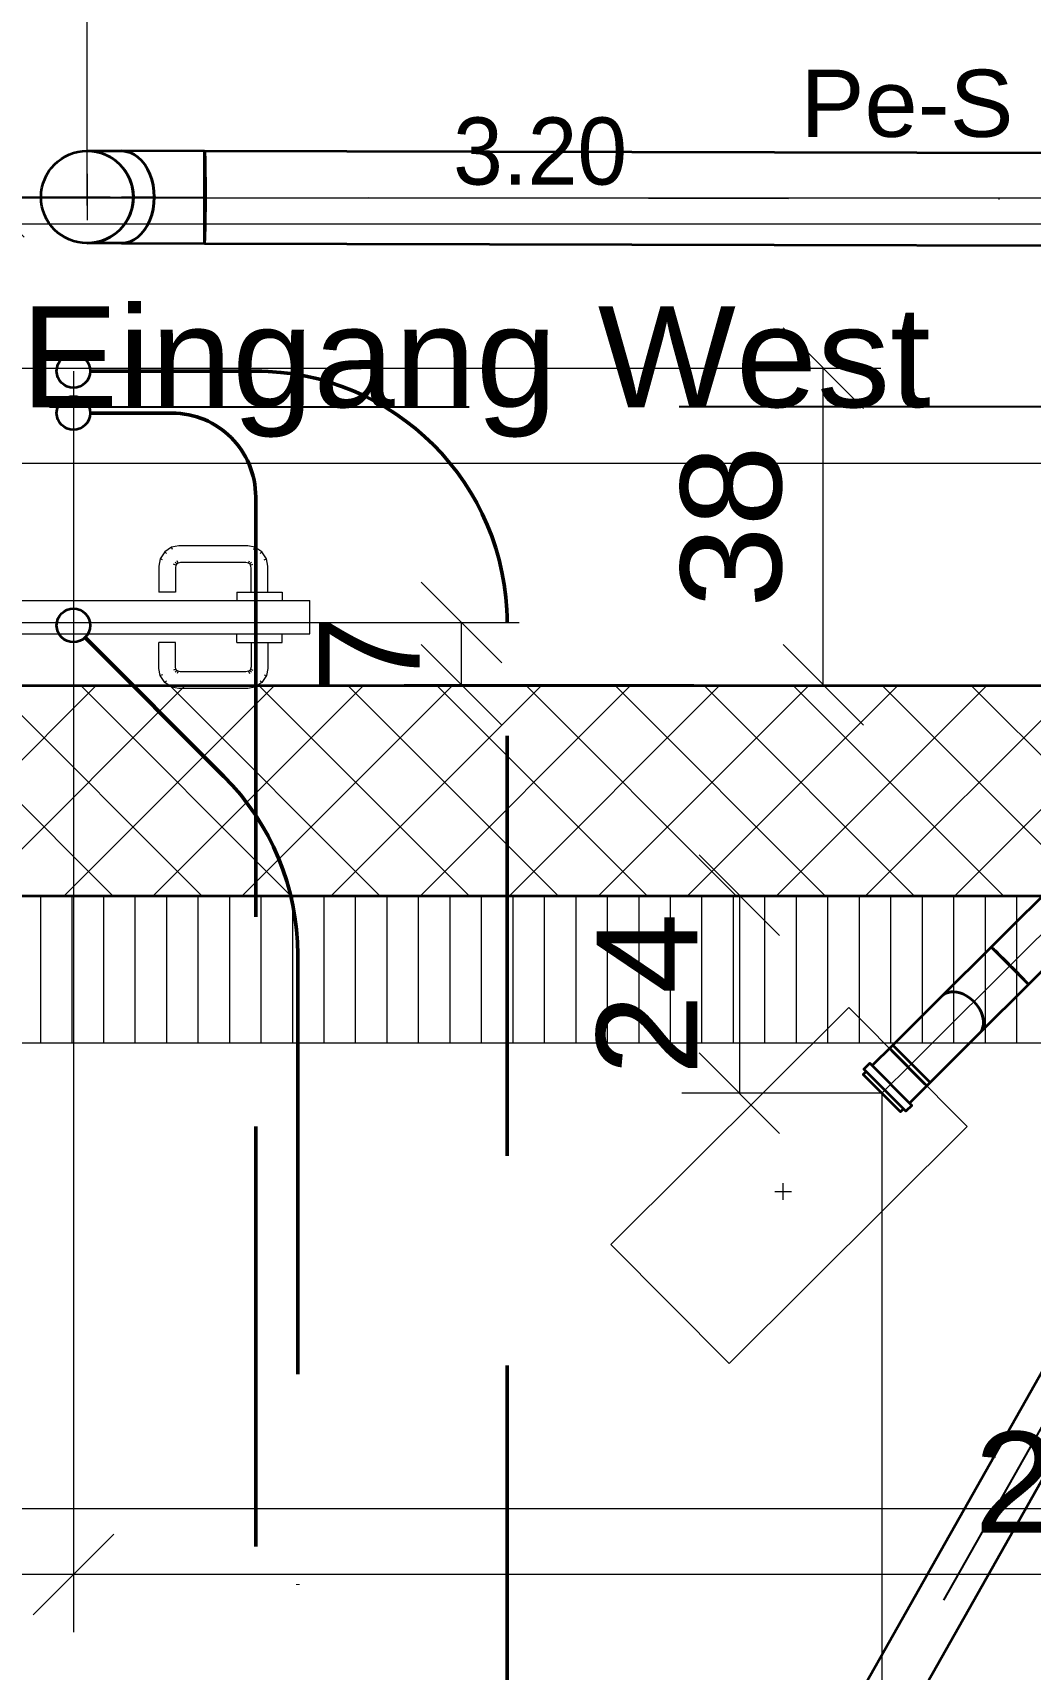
# Model space of a CAD drawing. Header units: millimetres. Extents: x -3497 to 2618, y -1809 to 2456.
# Drawn here: x -1484.2 to -1365.4, y 648.7 to 843.7 of the extents above; entities that cross this region are included whole.
import ezdxf
from ezdxf.enums import TextEntityAlignment as Align

# ---------------------------------------------------------------- set-up
doc = ezdxf.new("R2010")
doc.units = ezdxf.units.MM
doc.header["$LTSCALE"] = 100
doc.header["$PDMODE"] = 2
doc.header["$PDSIZE"] = 1
for name, pattern in [('DASHDOT', [1, 0.5, -0.25, 0, -0.25]), ('DASHED', [0.75, 0.5, -0.25]), ('HIDDENX2', [0.75, 0.5, -0.25])]:
    doc.linetypes.add(name, pattern=pattern)
for name, color, linetype, true_color in [('10-0.05 Solid', 1, 'Continuous', 0xff0000), ('10-0.10 Punktlinie', 9, 'Continuous', 0x808080), ('10-0.18 Solid', 9, 'Continuous', 0x808080), ('20-(100) Aussenwände', 7, 'Continuous', 0xc0c0c0), ('20-Beton', 9, 'Continuous', 0x808080), ('30-Text', 7, 'Continuous', 0xff8000), ('30-Text 6', 3, 'Continuous', 0x00ff00), ('50-Sanitärapparate', 6, 'Continuous', 0xff00ff), ('50-Türen&Fenster', 9, 'Continuous', 0x808080), ('Bemaßung', 3, 'Continuous', 0x00ff00), ('Layer31', 9, 'Continuous', 0x808080)]:
    doc.layers.add(name, color=color, linetype=linetype, true_color=true_color)
doc.layers.add('10-0.05 Strichpunkt', color=7, linetype='Continuous')
doc.styles.add('Arial', font='arial.ttf')
doc.dimstyles.new('ISO-25', dxfattribs={"dimtxt": 2.5, "dimasz": 2.5, "dimexe": 1.25, "dimexo": 0.625, "dimtad": 1, "dimtxsty": 'Standard', "dimcen": 2.5, "dimadec": 0, "dimazin": 0, "dimtfac": 1, "dimtmove": 0, "dimatfit": 3, "dimfxl": 0, "dimarcsym": 0})

# ---------------------------------------------------------------- blocks, each defined once
blk = doc.blocks.new('vER2Sym_028_nNn057')
at = {"layer": '20-(100) Aussenwände', "color": 7, "linetype": 'DASHDOT', "lineweight": 18}
blk.add_point((-1477.67, 824.08), dxfattribs=at)
blk = doc.blocks.new('vERiSym_066_nNn058')
at = {"layer": '20-(100) Aussenwände', "color": 7, "linetype": 'DASHDOT', "lineweight": 18}
blk.add_point((-1394.79, 705.63), dxfattribs=at)
blk = doc.blocks.new('vEGuideLine_446_nNn061')
at = {"layer": '20-(100) Aussenwände', "color": 18, "linetype": 'DASHDOT', "lineweight": 13, "true_color": 0x000000}
blk.add_point((-1394.79, 705.63), dxfattribs=at)
blk = doc.blocks.new('vEGuideLine_449_nNn064')
at = {"layer": '20-(100) Aussenwände', "color": 18, "linetype": 'DASHDOT', "lineweight": 13, "true_color": 0x000000}
blk.add_point((-1477.67, 824.08), dxfattribs=at)
blk = doc.blocks.new('vEPipe_209_nNn077')
at = {"layer": '20-(100) Aussenwände', "color": 7, "linetype": 'DASHDOT', "lineweight": 18}
blk.add_line((-1288.85, 811.06), (-1367.78, 732.51), dxfattribs=at)
at = {"layer": '20-(100) Aussenwände', "color": 22, "linetype": 'Continuous', "lineweight": 35, "true_color": 0xc03000}
blk.add_lwpolyline([(-1291.07, 813.29), (-1370, 734.74), (-1369.97, 734.73), (-1369.91, 734.68), (-1369.81, 734.59), (-1369.68, 734.47), (-1369.51, 734.31), (-1369.31, 734.12), (-1369.09, 733.91), (-1368.85, 733.67), (-1368.58, 733.41), (-1368.31, 733.13), (-1368.02, 732.85), (-1367.73, 732.56), (-1367.44, 732.26), (-1367.16, 731.98), (-1366.88, 731.7), (-1366.63, 731.43), (-1366.39, 731.19), (-1366.17, 730.96), (-1365.98, 730.77), (-1365.83, 730.6), (-1365.71, 730.47), (-1365.62, 730.37), (-1365.57, 730.3), (-1365.55, 730.28), (-1286.63, 808.83), (-1286.64, 808.85), (-1286.69, 808.91), (-1286.78, 809.01), (-1286.91, 809.15), (-1287.06, 809.31), (-1287.25, 809.51), (-1287.46, 809.73), (-1287.7, 809.98), (-1287.96, 810.25), (-1288.23, 810.52), (-1288.52, 810.81), (-1288.81, 811.1), (-1289.1, 811.39), (-1289.38, 811.68), (-1289.66, 811.95), (-1289.92, 812.21), (-1290.17, 812.45), (-1290.39, 812.67), (-1290.59, 812.86), (-1290.75, 813.01), (-1290.89, 813.14), (-1290.99, 813.23), (-1291.05, 813.28)], close=True, dxfattribs=at)
blk.add_lwpolyline([(-1286.63, 808.83), (-1286.64, 808.85), (-1286.69, 808.91), (-1286.78, 809.01), (-1286.91, 809.15), (-1287.06, 809.31), (-1287.25, 809.51), (-1287.46, 809.73), (-1287.7, 809.98), (-1287.96, 810.25), (-1288.23, 810.52), (-1288.52, 810.81), (-1288.81, 811.1), (-1289.1, 811.39), (-1289.38, 811.68), (-1289.66, 811.95), (-1289.92, 812.21), (-1290.17, 812.45), (-1290.39, 812.67), (-1290.59, 812.86), (-1290.75, 813.01), (-1290.89, 813.14), (-1290.99, 813.23), (-1291.05, 813.28), (-1291.07, 813.29)], dxfattribs=at)
blk = doc.blocks.new('vEBow_517_nNn078')
at = {"layer": '20-(100) Aussenwände', "color": 22, "linetype": 'Continuous', "lineweight": 35, "true_color": 0xc03000}
blk.add_line((-1365.55, 730.28), (-1370, 734.74), dxfattribs=at)
at = {"layer": '20-(100) Aussenwände', "color": 7, "linetype": 'DASHDOT', "lineweight": 18}
for q in [(-1367.78, 732.51), (-1373.64, 726.67)]:
    blk.add_line((-1371.21, 729.09), q, dxfattribs=at)
at = {"layer": '20-(100) Aussenwände', "color": 22, "linetype": 'Continuous', "lineweight": 35, "true_color": 0xc03000}
blk.add_lwpolyline([(-1371.42, 724.44), (-1365.55, 730.28), (-1370, 734.74), (-1375.87, 728.9), (-1375.64, 729.09), (-1375.38, 729.23), (-1375.09, 729.34), (-1374.78, 729.39), (-1374.45, 729.4), (-1374.1, 729.36), (-1373.74, 729.28), (-1373.39, 729.15), (-1373.04, 728.98), (-1372.69, 728.77), (-1372.37, 728.52), (-1372.06, 728.24), (-1371.79, 727.94), (-1371.54, 727.61), (-1371.33, 727.27), (-1371.17, 726.92), (-1371.04, 726.56), (-1370.96, 726.2), (-1370.92, 725.86), (-1370.93, 725.52), (-1370.99, 725.21), (-1371.09, 724.92), (-1371.23, 724.66)], close=True, dxfattribs=at)
blk = doc.blocks.new('vEBow_518_nNn079')
at = {"layer": '20-(100) Aussenwände', "color": 7, "linetype": 'DASHDOT', "lineweight": 18}
for q in [(-1373.64, 726.67), (-1379.51, 720.83)]:
    blk.add_line((-1376.07, 724.25), q, dxfattribs=at)
at = {"layer": '20-(100) Aussenwände', "color": 22, "linetype": 'Continuous', "lineweight": 35, "true_color": 0xc03000}
blk.add_line((-1381.73, 723.06), (-1377.29, 718.6), dxfattribs=at)
blk.add_lwpolyline([(-1375.87, 728.9), (-1381.73, 723.06), (-1377.29, 718.6), (-1371.42, 724.44), (-1371.23, 724.66), (-1371.09, 724.92), (-1370.99, 725.21), (-1370.93, 725.52), (-1370.92, 725.86), (-1370.96, 726.2), (-1371.04, 726.56), (-1371.17, 726.92), (-1371.33, 727.27), (-1371.54, 727.61), (-1371.79, 727.94), (-1372.06, 728.24), (-1372.37, 728.52), (-1372.69, 728.77), (-1373.04, 728.98), (-1373.39, 729.15), (-1373.74, 729.28), (-1374.1, 729.36), (-1374.45, 729.4), (-1374.78, 729.39), (-1375.09, 729.34), (-1375.38, 729.23), (-1375.64, 729.09)], close=True, dxfattribs=at)
blk.add_lwpolyline([(-1371.42, 724.44), (-1371.23, 724.66), (-1371.09, 724.92), (-1370.99, 725.21), (-1370.93, 725.52), (-1370.92, 725.86), (-1370.96, 726.2), (-1371.04, 726.56), (-1371.17, 726.92), (-1371.33, 727.27), (-1371.54, 727.61), (-1371.79, 727.94), (-1372.06, 728.24), (-1372.37, 728.52), (-1372.69, 728.77), (-1373.04, 728.98), (-1373.39, 729.15), (-1373.74, 729.28), (-1374.1, 729.36), (-1374.45, 729.4), (-1374.78, 729.39), (-1375.09, 729.34), (-1375.38, 729.23), (-1375.64, 729.09), (-1375.87, 728.9)], dxfattribs=at)
blk = doc.blocks.new('vEMuffe_050_nNn080')
at = {"layer": '20-(100) Aussenwände', "color": 22, "linetype": 'Continuous', "lineweight": 35, "true_color": 0xc03000}
for p, q in [((-1381.88, 722.43), (-1377.93, 718.46)), ((-1377.29, 718.6), (-1381.73, 723.06))]:
    blk.add_line(p, q, dxfattribs=at)
at = {"layer": '20-(100) Aussenwände', "color": 7, "linetype": 'DASHDOT', "lineweight": 18}
blk.add_line((-1379.51, 720.83), (-1383.02, 717.34), dxfattribs=at)
at = {"layer": '20-(100) Aussenwände', "color": 22, "linetype": 'Continuous', "lineweight": 35, "true_color": 0xc03000}
blk.add_lwpolyline([(-1377.29, 718.6), (-1379.73, 716.16), (-1379.45, 715.88), (-1380.16, 715.18), (-1380.44, 715.46), (-1380.8, 715.11), (-1385.24, 719.57), (-1384.89, 719.92), (-1385.17, 720.21), (-1384.46, 720.91), (-1384.18, 720.63), (-1381.73, 723.06)], close=True, dxfattribs=at)
for points in [[(-1382.12, 722.68), (-1377.68, 718.21)], [(-1382.12, 722.68), (-1377.68, 718.21)], [(-1384.89, 719.92), (-1380.44, 715.46)], [(-1384.18, 720.63), (-1379.73, 716.16)]]:
    blk.add_lwpolyline(points, dxfattribs=at)
blk = doc.blocks.new('vESBloc_026_nNn081')
at = {"layer": '20-(100) Aussenwände', "color": 7, "linetype": 'Continuous', "lineweight": 13}
for p, q in [((-1415.31, 699.31), (-1386.96, 727.53)), ((-1386.96, 727.53), (-1372.85, 713.35)), ((-1386.96, 727.53), (-1386.96, 727.53)), ((-1372.85, 713.35), (-1401.2, 685.14)), ((-1401.2, 685.14), (-1415.31, 699.31)), ((-1415.31, 699.31), (-1415.31, 699.31))]:
    blk.add_line(p, q, dxfattribs=at)
at = {"layer": '20-(100) Aussenwände', "color": 7, "linetype": 'HIDDENX2', "lineweight": 25}
blk.add_line((-1377.93, 718.46), (-1381.88, 722.43), dxfattribs=at)
at = {"layer": '20-(100) Aussenwände', "color": 7, "linetype": 'Continuous', "lineweight": 13}
blk.add_lwpolyline([(-1415.31, 699.31), (-1386.96, 727.53)], dxfattribs=at)
blk = doc.blocks.new('vEPipe_210_nNn082')
at = {"layer": '20-(100) Aussenwände', "color": 7, "linetype": 'DASHDOT', "lineweight": 18}
blk.add_line((-1294.03, 823.65), (-1463.71, 824.05), dxfattribs=at)
at = {"layer": '20-(100) Aussenwände', "color": 22, "linetype": 'Continuous', "lineweight": 35, "true_color": 0xc03000}
blk.add_lwpolyline([(-1294.02, 829.15), (-1463.69, 829.55), (-1463.68, 829.5), (-1463.67, 829.36), (-1463.65, 829.13), (-1463.64, 828.81), (-1463.63, 828.41), (-1463.62, 827.94), (-1463.61, 827.4), (-1463.61, 826.8), (-1463.6, 826.15), (-1463.6, 825.47), (-1463.6, 824.77), (-1463.6, 824.05), (-1463.6, 823.33), (-1463.6, 822.63), (-1463.61, 821.94), (-1463.62, 821.3), (-1463.63, 820.7), (-1463.64, 820.16), (-1463.65, 819.69), (-1463.66, 819.29), (-1463.68, 818.97), (-1463.69, 818.74), (-1463.71, 818.6), (-1463.72, 818.55), (-1294.04, 818.15), (-1294.03, 818.19), (-1294.01, 818.33), (-1294, 818.57), (-1293.99, 818.88), (-1293.97, 819.28), (-1293.96, 819.76), (-1293.95, 820.3), (-1293.94, 820.9), (-1293.93, 821.54), (-1293.93, 822.22), (-1293.92, 822.93), (-1293.92, 823.65), (-1293.92, 824.36), (-1293.92, 825.07), (-1293.92, 825.75), (-1293.93, 826.4), (-1293.94, 826.99), (-1293.94, 827.54), (-1293.95, 828.01), (-1293.96, 828.41), (-1293.98, 828.73), (-1293.99, 828.96), (-1294, 829.1)], close=True, dxfattribs=at)
blk.add_lwpolyline([(-1294.04, 818.15), (-1294.03, 818.19), (-1294.01, 818.33), (-1294, 818.57), (-1293.99, 818.88), (-1293.97, 819.28), (-1293.96, 819.76), (-1293.95, 820.3), (-1293.94, 820.9), (-1293.93, 821.54), (-1293.93, 822.22), (-1293.92, 822.93), (-1293.92, 823.65), (-1293.92, 824.36), (-1293.92, 825.07), (-1293.92, 825.75), (-1293.93, 826.4), (-1293.94, 826.99), (-1293.94, 827.54), (-1293.95, 828.01), (-1293.96, 828.41), (-1293.98, 828.73), (-1293.99, 828.96), (-1294, 829.1), (-1294.02, 829.15)], dxfattribs=at)
blk = doc.blocks.new('vEBow_519_nNn083')
at = {"layer": '20-(100) Aussenwände', "color": 22, "linetype": 'Continuous', "lineweight": 35, "true_color": 0xc03000}
blk.add_line((-1463.72, 818.55), (-1463.69, 829.55), dxfattribs=at)
at = {"layer": '20-(100) Aussenwände', "color": 7, "linetype": 'DASHDOT', "lineweight": 18}
for q in [(-1473.58, 824.07), (-1463.71, 824.05)]:
    blk.add_line((-1469.49, 824.06), q, dxfattribs=at)
at = {"layer": '20-(100) Aussenwände', "color": 22, "linetype": 'Continuous', "lineweight": 35, "true_color": 0xc03000}
blk.add_lwpolyline([(-1473.6, 818.57), (-1463.72, 818.55), (-1463.69, 829.55), (-1473.57, 829.57), (-1473.06, 829.52), (-1472.56, 829.38), (-1472.08, 829.15), (-1471.63, 828.83), (-1471.21, 828.43), (-1470.82, 827.95), (-1470.49, 827.41), (-1470.21, 826.81), (-1469.98, 826.17), (-1469.82, 825.49), (-1469.73, 824.78), (-1469.69, 824.06), (-1469.73, 823.35), (-1469.83, 822.64), (-1469.99, 821.96), (-1470.22, 821.31), (-1470.51, 820.72), (-1470.84, 820.18), (-1471.23, 819.7), (-1471.65, 819.3), (-1472.11, 818.99), (-1472.59, 818.76), (-1473.09, 818.62)], close=True, dxfattribs=at)
blk = doc.blocks.new('vEBow_520_nNn084')
at = {"layer": '20-(100) Aussenwände', "color": 7, "linetype": 'DASHDOT', "lineweight": 18}
for p, q in [((-1477.67, 826.83), (-1477.67, 821.33)), ((-1474.92, 824.08), (-1480.42, 824.08)), ((-1477.67, 824.08), (-1473.58, 824.07))]:
    blk.add_line(p, q, dxfattribs=at)
at = {"layer": '20-(100) Aussenwände', "color": 22, "linetype": 'Continuous', "lineweight": 35, "true_color": 0xc03000}
blk.add_lwpolyline([(-1473.6, 818.57), (-1477.69, 818.58), (-1476.97, 818.63), (-1476.26, 818.77), (-1475.58, 819), (-1474.93, 819.31), (-1474.34, 819.71), (-1473.79, 820.18), (-1473.32, 820.72), (-1472.92, 821.32), (-1472.6, 821.97), (-1472.36, 822.65), (-1472.22, 823.35), (-1472.17, 824.07), (-1472.22, 824.79), (-1472.36, 825.49), (-1472.59, 826.17), (-1472.9, 826.82), (-1473.3, 827.42), (-1473.78, 827.96), (-1474.31, 828.44), (-1474.91, 828.84), (-1475.56, 829.16), (-1476.24, 829.39), (-1476.94, 829.53), (-1477.66, 829.58), (-1473.57, 829.57), (-1473.06, 829.52), (-1472.56, 829.38), (-1472.08, 829.15), (-1471.63, 828.83), (-1471.21, 828.43), (-1470.82, 827.95), (-1470.49, 827.41), (-1470.21, 826.81), (-1469.98, 826.17), (-1469.82, 825.49), (-1469.73, 824.78), (-1469.69, 824.06), (-1469.73, 823.35), (-1469.83, 822.64), (-1469.99, 821.96), (-1470.22, 821.31), (-1470.51, 820.72), (-1470.84, 820.18), (-1471.23, 819.7), (-1471.65, 819.3), (-1472.11, 818.99), (-1472.59, 818.76), (-1473.09, 818.62)], close=True, dxfattribs=at)
blk.add_lwpolyline([(-1473.6, 818.57), (-1473.09, 818.62), (-1472.59, 818.76), (-1472.11, 818.99), (-1471.65, 819.3), (-1471.23, 819.7), (-1470.84, 820.18), (-1470.51, 820.72), (-1470.22, 821.31), (-1469.99, 821.96), (-1469.83, 822.64), (-1469.73, 823.35), (-1469.69, 824.06), (-1469.73, 824.78), (-1469.82, 825.49), (-1469.98, 826.17), (-1470.21, 826.81), (-1470.49, 827.41), (-1470.82, 827.95), (-1471.21, 828.43), (-1471.63, 828.83), (-1472.08, 829.15), (-1472.56, 829.38), (-1473.06, 829.52), (-1473.57, 829.57)], dxfattribs=at)
blk.add_circle((-1477.67, 824.08), 5.5, dxfattribs=at)
blk = doc.blocks.new('vEPipe_659_nNn0160')
at = {"layer": '20-(100) Aussenwände', "color": 7, "linetype": 'DASHDOT', "lineweight": 25}
blk.add_line((-1351.08, 700.46), (-1478.4, 475.28), dxfattribs=at)
at = {"layer": '20-(100) Aussenwände', "color": 22, "linetype": 'Continuous', "lineweight": 35, "true_color": 0xc03000}
for points in [[(-1353.83, 702.01), (-1481.14, 476.83)], [(-1475.66, 473.73), (-1348.34, 698.91)]]:
    blk.add_lwpolyline(points, dxfattribs=at)
blk = doc.blocks.new('*D376')
at = {"layer": '10-0.05 Strichpunkt', "color": 6, "linetype": 'Continuous', "lineweight": 13, "true_color": 0xff00ff}
for p, q in [((-1477.67, 824.08), (-1477.67, 946.86)), ((-1260.15, 931.32), (-1260.15, 946.86)), ((-1482.47, 935.2), (-1472.87, 944.8)), ((-1255.35, 944.8), (-1264.95, 935.2)), ((-1260.15, 940), (-1477.67, 940))]:
    blk.add_line(p, q, dxfattribs=at)
at = {"layer": '10-0.05 Strichpunkt', "color": 6, "linetype": 'Continuous', "lineweight": 13, "true_color": 0xff00ff, "style": 'Arial', "width": 1.060137}
blk.add_text('218', height=12, dxfattribs=at).set_placement((-1383.72, 945), (-1354.1, 945), align=Align.FIT)
blk = doc.blocks.new('_Oblique')
at = {"color": 0, "linetype": 'ByBlock', "lineweight": -2}
blk.add_line((-0.5, -0.5), (0.5, 0.5), dxfattribs=at)
blk = doc.blocks.new('*D377')
at = {"layer": '10-0.05 Strichpunkt', "color": 6, "linetype": 'Continuous', "lineweight": 13, "true_color": 0xff00ff}
for p, q in [((-1512.67, 824.09), (-1512.67, 946.86)), ((-1477.67, 824.08), (-1477.67, 946.86)), ((-1507.87, 944.8), (-1517.47, 935.2)), ((-1482.47, 935.2), (-1472.87, 944.8)), ((-1477.67, 940), (-1512.67, 940)), ((-1512.67, 940), (-1512.67, 940)), ((-1477.67, 940), (-1477.67, 940))]:
    blk.add_line(p, q, dxfattribs=at)
at = {"layer": '10-0.05 Strichpunkt', "color": 6, "linetype": 'Continuous', "lineweight": 13, "true_color": 0xff00ff, "style": 'Arial', "width": 1.03866}
blk.add_text('35', height=12, dxfattribs=at).set_placement((-1504.85, 945), (-1485.5, 945), align=Align.FIT)
blk = doc.blocks.new('*D380')
at = {"layer": '10-0.05 Strichpunkt', "color": 6, "linetype": 'Continuous', "lineweight": 13, "true_color": 0xff00ff}
for p, q in [((-1347.71, 706.42), (-1313.71, 687.2)), ((-1321.49, 697.11), (-1317.86, 684.03)), ((-1456.12, 449.23), (-1319.68, 690.57)), ((-1484.16, 465.09), (-1450.15, 445.86)), ((-1454.31, 442.69), (-1457.94, 455.77))]:
    blk.add_line(p, q, dxfattribs=at)
at = {"layer": '10-0.05 Strichpunkt', "color": 6, "linetype": 'Continuous', "lineweight": 13, "true_color": 0xff00ff, "style": 'Arial', "width": 1.060137}
blk.add_text('277', height=12, rotation=60.5175, dxfattribs=at).set_placement((-1399.54, 559.47), (-1384.96, 585.25), align=Align.FIT)
blk = doc.blocks.new('*D393')
at = {"layer": '10-0.05 Strichpunkt', "color": 6, "linetype": 'Continuous', "lineweight": 13, "true_color": 0xff00ff}
for p, q in [((-1494.8, 898.65), (-1485.2, 889.05)), ((-1495.91, 893.85), (-1483.14, 893.85)), ((-1490, 824.09), (-1490, 893.85)), ((-1485.2, 819.29), (-1494.8, 828.89)), ((-1488.41, 824.09), (-1496.86, 824.09))]:
    blk.add_line(p, q, dxfattribs=at)
at = {"layer": '10-0.05 Strichpunkt', "color": 6, "linetype": 'Continuous', "lineweight": 13, "true_color": 0xff00ff, "style": 'Arial', "width": 1.03866}
blk.add_text('70', height=12, rotation=90, dxfattribs=at).set_placement((-1495, 849.3), (-1495, 868.64), align=Align.FIT)
blk = doc.blocks.new('*D395')
at = {"layer": '10-0.05 Strichpunkt', "color": 6, "linetype": 'Continuous', "lineweight": 13, "true_color": 0xff00ff}
for p, q in [((-1394.8, 808.51), (-1385.2, 798.91)), ((-1511.04, 803.71), (-1383.14, 803.71)), ((-1390, 765.96), (-1390, 803.71)), ((-1385.2, 761.16), (-1394.8, 770.76)), ((-1407.77, 765.96), (-1383.14, 765.96))]:
    blk.add_line(p, q, dxfattribs=at)
at = {"layer": '10-0.05 Strichpunkt', "color": 6, "linetype": 'Continuous', "lineweight": 13, "true_color": 0xff00ff, "style": 'Arial', "width": 1.03866}
blk.add_text('38', height=12, rotation=90, dxfattribs=at).set_placement((-1395, 775.16), (-1395, 794.5), align=Align.FIT)
blk = doc.blocks.new('*D396')
at = {"layer": '10-0.05 Strichpunkt', "color": 6, "linetype": 'Continuous', "lineweight": 13, "true_color": 0xff00ff}
for p, q in [((-1428.28, 768.61), (-1437.88, 778.21)), ((-1511.04, 773.41), (-1426.23, 773.41)), ((-1433.08, 765.96), (-1433.08, 773.41)), ((-1433.08, 773.41), (-1433.08, 773.41)), ((-1437.88, 770.76), (-1428.28, 761.16)), ((-1405.42, 765.96), (-1439.94, 765.96)), ((-1433.08, 765.96), (-1433.08, 765.96))]:
    blk.add_line(p, q, dxfattribs=at)
at = {"layer": '10-0.05 Strichpunkt', "color": 6, "linetype": 'Continuous', "lineweight": 13, "true_color": 0xff00ff, "style": 'Arial', "width": 0.974227}
blk.add_text('7', height=12, rotation=90, dxfattribs=at).set_placement((-1438.08, 765.15), (-1438.08, 774.22), align=Align.FIT)
blk = doc.blocks.new('*D397')
at = {"layer": '10-0.05 Strichpunkt', "color": 6, "linetype": 'Continuous', "lineweight": 13, "true_color": 0xff00ff}
for p, q in [((-1479.31, 803.35), (-1479.31, 653.14)), ((-1235.17, 740.92), (-1235.17, 653.14)), ((-1484.11, 655.2), (-1474.51, 664.8)), ((-1230.37, 664.8), (-1239.97, 655.2)), ((-1235.17, 660), (-1479.31, 660))]:
    blk.add_line(p, q, dxfattribs=at)
at = {"layer": '10-0.05 Strichpunkt', "color": 6, "linetype": 'Continuous', "lineweight": 13, "true_color": 0xff00ff, "style": 'Arial', "width": 1.060137}
blk.add_text('244', height=12, dxfattribs=at).set_placement((-1372.05, 665), (-1342.43, 665), align=Align.FIT)
blk = doc.blocks.new('*D398')
at = {"layer": '10-0.05 Strichpunkt', "color": 6, "linetype": 'Continuous', "lineweight": 13, "true_color": 0xff00ff}
for p, q in [((-1511.04, 803.71), (-1511.04, 653.14)), ((-1479.31, 803.35), (-1479.31, 653.14)), ((-1506.24, 664.8), (-1515.84, 655.2)), ((-1484.11, 655.2), (-1474.51, 664.8)), ((-1479.31, 660), (-1511.04, 660)), ((-1511.04, 660), (-1511.04, 660)), ((-1479.31, 660), (-1479.31, 660))]:
    blk.add_line(p, q, dxfattribs=at)
at = {"layer": '10-0.05 Strichpunkt', "color": 6, "linetype": 'Continuous', "lineweight": 13, "true_color": 0xff00ff, "style": 'Arial', "width": 1.03866}
blk.add_text('32', height=12, dxfattribs=at).set_placement((-1504.85, 665), (-1485.5, 665), align=Align.FIT)
blk = doc.blocks.new('*D400')
at = {"layer": '10-0.05 Strichpunkt', "color": 6, "linetype": 'Continuous', "lineweight": 13, "true_color": 0xff00ff}
for p, q in [((-1477.67, 824.08), (-1477.67, 966.86)), ((-1177.66, 823.37), (-1177.66, 966.86)), ((-1482.47, 955.2), (-1472.87, 964.8)), ((-1172.86, 964.8), (-1182.46, 955.2)), ((-1177.66, 960), (-1477.67, 960))]:
    blk.add_line(p, q, dxfattribs=at)
at = {"layer": '10-0.05 Strichpunkt', "color": 6, "linetype": 'Continuous', "lineweight": 13, "true_color": 0xff00ff, "style": 'Arial', "width": 1.060137}
blk.add_text('300', height=12, dxfattribs=at).set_placement((-1342.47, 965), (-1312.86, 965), align=Align.FIT)
blk = doc.blocks.new('*D404')
at = {"layer": '10-0.05 Strichpunkt', "color": 6, "linetype": 'Continuous', "lineweight": 13, "true_color": 0xff00ff}
for p, q in [((-1395.2, 736.12), (-1404.8, 745.72)), ((-1416.2, 740.92), (-1393.14, 740.92)), ((-1400, 740.92), (-1400, 717.34)), ((-1400, 740.92), (-1400, 740.92)), ((-1404.8, 722.14), (-1395.2, 712.54)), ((-1383.02, 717.34), (-1406.86, 717.34)), ((-1400, 717.34), (-1400, 717.34))]:
    blk.add_line(p, q, dxfattribs=at)
at = {"layer": '10-0.05 Strichpunkt', "color": 6, "linetype": 'Continuous', "lineweight": 13, "true_color": 0xff00ff, "style": 'Arial', "width": 1.03866}
blk.add_text('24', height=12, rotation=90, dxfattribs=at).set_placement((-1405, 719.46), (-1405, 738.8), align=Align.FIT)
blk = doc.blocks.new('*D407')
at = {"layer": '10-0.05 Strichpunkt', "color": 6, "linetype": 'Continuous', "lineweight": 13, "true_color": 0xff00ff}
for p, q in [((-1383.02, 717.34), (-1383.02, 603.14)), ((-1263.02, 669.59), (-1263.02, 603.14)), ((-1387.82, 605.2), (-1378.22, 614.8)), ((-1258.22, 614.8), (-1267.82, 605.2)), ((-1263.02, 610), (-1383.02, 610))]:
    blk.add_line(p, q, dxfattribs=at)
at = {"layer": '10-0.05 Strichpunkt', "color": 6, "linetype": 'Continuous', "lineweight": 13, "true_color": 0xff00ff, "style": 'Arial', "width": 1.060137}
blk.add_text('120', height=12, dxfattribs=at).set_placement((-1337.83, 615), (-1308.21, 615), align=Align.FIT)
blk = doc.blocks.new('*X525')
at = {"layer": '10-0.05 Solid', "color": 18, "linetype": 'Continuous', "lineweight": 13, "true_color": 0x000000}
for p, q in [((-1483.2, 723.35), (-1483.2, 740.85)), ((-1479.45, 723.35), (-1479.45, 740.85)), ((-1475.7, 723.35), (-1475.7, 740.85)), ((-1471.95, 723.35), (-1471.95, 740.85)), ((-1468.2, 723.35), (-1468.2, 740.85)), ((-1464.45, 723.35), (-1464.45, 740.85)), ((-1460.7, 723.35), (-1460.7, 740.85)), ((-1456.95, 723.35), (-1456.95, 740.85)), ((-1453.2, 723.35), (-1453.2, 740.85)), ((-1449.45, 723.35), (-1449.45, 740.85)), ((-1445.7, 723.35), (-1445.7, 740.85)), ((-1441.95, 723.35), (-1441.95, 740.85)), ((-1438.2, 723.35), (-1438.2, 740.85)), ((-1434.45, 723.35), (-1434.45, 740.85)), ((-1430.7, 723.35), (-1430.7, 740.85)), ((-1426.95, 723.35), (-1426.95, 740.85)), ((-1423.2, 723.35), (-1423.2, 740.85)), ((-1419.45, 723.35), (-1419.45, 740.85)), ((-1415.7, 723.35), (-1415.7, 740.85)), ((-1411.95, 723.35), (-1411.95, 740.85)), ((-1408.2, 723.35), (-1408.2, 740.85)), ((-1404.45, 723.35), (-1404.45, 740.85)), ((-1400.7, 723.35), (-1400.7, 740.85)), ((-1396.95, 723.35), (-1396.95, 740.85)), ((-1393.2, 723.35), (-1393.2, 740.85)), ((-1389.45, 723.35), (-1389.45, 740.85)), ((-1385.7, 723.35), (-1385.7, 740.85)), ((-1381.95, 723.35), (-1381.95, 740.85)), ((-1378.2, 723.35), (-1378.2, 740.85)), ((-1374.45, 723.35), (-1374.45, 740.85)), ((-1370.7, 723.35), (-1370.7, 740.85)), ((-1366.95, 723.35), (-1366.95, 740.85))]:
    blk.add_line(p, q, dxfattribs=at)
blk = doc.blocks.new('*X528')
at = {"layer": '10-0.05 Solid', "color": 18, "linetype": 'Continuous', "lineweight": 13, "true_color": 0x000000}
for p, q in [((-1501.63, 740.85), (-1476.63, 765.85)), ((-1474.62, 740.85), (-1499.62, 765.85)), ((-1491.03, 740.85), (-1466.03, 765.85)), ((-1464.01, 740.85), (-1489.01, 765.85)), ((-1480.42, 740.85), (-1455.42, 765.85)), ((-1453.4, 740.85), (-1478.4, 765.85)), ((-1469.81, 740.85), (-1444.81, 765.85)), ((-1442.8, 740.85), (-1467.8, 765.85)), ((-1459.21, 740.85), (-1434.21, 765.85)), ((-1432.19, 740.85), (-1457.19, 765.85)), ((-1448.6, 740.85), (-1423.6, 765.85)), ((-1421.58, 740.85), (-1446.58, 765.85)), ((-1437.99, 740.85), (-1412.99, 765.85)), ((-1410.98, 740.85), (-1435.98, 765.85)), ((-1427.39, 740.85), (-1402.39, 765.85)), ((-1400.37, 740.85), (-1425.37, 765.85)), ((-1416.78, 740.85), (-1391.78, 765.85)), ((-1389.76, 740.85), (-1414.76, 765.85)), ((-1406.17, 740.85), (-1381.17, 765.85)), ((-1379.16, 740.85), (-1404.16, 765.85)), ((-1395.57, 740.85), (-1370.57, 765.85)), ((-1368.55, 740.85), (-1393.55, 765.85)), ((-1384.96, 740.85), (-1359.96, 765.85)), ((-1357.95, 740.85), (-1382.95, 765.85)), ((-1374.35, 740.85), (-1349.35, 765.85)), ((-1347.34, 740.85), (-1372.34, 765.85))]:
    blk.add_line(p, q, dxfattribs=at)
blk = doc.blocks.new('AnonymMegaMac_nNn0989')
at = {"layer": '20-Beton', "color": 8, "linetype": 'Continuous', "lineweight": 13, "true_color": 0x808080}
blk.add_line((-2408.13, 667.89), (-1235.15, 667.85), dxfattribs=at)
blk = doc.blocks.new('AnonymMegaMac_nNn0999')
at = {"layer": '20-Beton', "color": 8, "linetype": 'Continuous', "lineweight": 13, "true_color": 0x808080}
blk.add_line((-1580.16, 823.97), (-1260.15, 823.97), dxfattribs=at)
at = {"layer": '20-Beton', "color": 8, "linetype": 'Continuous', "lineweight": 18, "true_color": 0x808080, "style": 'Arial', "width": 0.953608}
blk.add_text('3.20', height=8, dxfattribs=at).set_placement((-1434.09, 825.56), (-1413.37, 825.56), align=Align.FIT)
blk = doc.blocks.new('AnonymMegaMac_nNn01141')
at = {"layer": '20-Beton', "color": 8, "linetype": 'Continuous', "lineweight": 13, "true_color": 0x808080}
blk.add_line((-1255.15, 740.85), (-1535.8, 740.85), dxfattribs=at)
blk = doc.blocks.new('AnonymMegaMac_nNn01142')
at = {"layer": '20-Beton', "color": 8, "linetype": 'Continuous', "lineweight": 13, "true_color": 0x808080}
for p, q in [((-1533.61, 768.46), (-1528.61, 763.46)), ((-1526.42, 765.96), (-1560.16, 765.96)), ((-1531.11, 740.85), (-1531.11, 765.96)), ((-1533.61, 743.35), (-1528.61, 738.35)), ((-1255.15, 740.85), (-1535.8, 740.85))]:
    blk.add_line(p, q, dxfattribs=at)
at = {"layer": '20-Beton', "color": 8, "linetype": 'Continuous', "lineweight": 18, "true_color": 0x808080, "style": 'Arial', "width": 0.9375}
blk.add_text('25', height=8, rotation=90, dxfattribs=at).set_placement((-1532.7, 745.37), (-1532.7, 757.01), align=Align.FIT)

msp = doc.modelspace()

# ---------------------------------------------------------------- linework, layer by layer
at = {"layer": '10-0.05 Solid', "color": 1, "linetype": 'DASHDOT', "lineweight": 50, "true_color": 0xff0000}
for p, q in [((-1477.93, 771.6), (-1461.38, 755.06)), ((-1452.6, 733.85), (-1452.6, 538.15))]:
    msp.add_line(p, q, dxfattribs=at)
msp.add_arc((-1482.6, 733.85), 30, 0, 45, dxfattribs=at)
at = {"layer": '10-0.05 Solid', "color": 1, "linetype": 'DASHDOT', "lineweight": 35, "true_color": 0xff0000}
msp.add_arc((-1482.6, 733.85), 30, 0, 45, dxfattribs=at)
at = {"layer": '10-0.05 Strichpunkt', "color": 6, "linetype": 'Continuous', "lineweight": 13, "true_color": 0xff00ff}
msp.add_line((-1512.67, 824.09), (-1477.67, 824.09), dxfattribs=at)
at = {"layer": '10-0.05 Strichpunkt', "color": 1, "linetype": 'Continuous', "lineweight": 35, "true_color": 0xff0000}
msp.add_circle((-1479.31, 773.05), 2, dxfattribs=at)
at = {"layer": '10-0.10 Punktlinie', "color": 8, "linetype": 'Continuous', "lineweight": 13, "true_color": 0x808080}
msp.add_lwpolyline([(-2435.2, 765.96), (-2383.13, 765.85), (-1260.15, 765.96)], dxfattribs=at)
at = {"layer": '10-0.18 Solid', "color": 8, "linetype": 'Continuous', "lineweight": 35, "true_color": 0x808080}
msp.add_line((-2383.13, 740.85), (-1260.15, 740.85), dxfattribs=at)
at = {"layer": '20-(100) Aussenwände', "color": 8, "linetype": 'Continuous', "lineweight": 13, "true_color": 0x808080}
for p, q in [((-1468.44, 781.81), (-1468.99, 780.99)), ((-1467.62, 782.36), (-1468.44, 781.81)), ((-1468.23, 781.6), (-1468.44, 781.81)), ((-1466.76, 782.53), (-1467.62, 782.36)), ((-1467.51, 782.08), (-1467.62, 782.36)), ((-1458.56, 782.53), (-1466.76, 782.53)), ((-1457.69, 782.36), (-1458.56, 782.53)), ((-1457.81, 782.08), (-1457.69, 782.36)), ((-1456.88, 781.81), (-1457.69, 782.36)), ((-1457.09, 781.6), (-1456.88, 781.81)), ((-1456.33, 780.99), (-1456.88, 781.81)), ((-1468.99, 780.99), (-1469.16, 780.13)), ((-1469.16, 780.13), (-1469.16, 777.03)), ((-1468.71, 780.88), (-1468.99, 780.99)), ((-1467.1, 780.21), (-1467.38, 780.33)), ((-1467, 780.37), (-1467.21, 780.58)), ((-1467.1, 780.21), (-1467.16, 779.93)), ((-1467.16, 779.93), (-1467.16, 777.03)), ((-1467, 780.37), (-1467.1, 780.21)), ((-1466.84, 780.47), (-1467, 780.37)), ((-1466.84, 780.47), (-1466.96, 780.75)), ((-1466.56, 780.53), (-1466.84, 780.47)), ((-1458.76, 780.53), (-1466.56, 780.53)), ((-1458.47, 780.47), (-1458.76, 780.53)), ((-1458.47, 780.47), (-1458.36, 780.75)), ((-1458.32, 780.37), (-1458.47, 780.47)), ((-1458.32, 780.37), (-1458.11, 780.58)), ((-1458.21, 780.21), (-1458.32, 780.37)), ((-1458.21, 780.21), (-1457.94, 780.33)), ((-1458.16, 779.93), (-1458.21, 780.21)), ((-1458.16, 777.03), (-1458.16, 779.93)), ((-1456.61, 780.88), (-1456.33, 780.99)), ((-1456.16, 780.13), (-1456.33, 780.99)), ((-1456.16, 777.03), (-1456.16, 780.13)), ((-1575.16, 776.03), (-1451.16, 776.03)), ((-1468.86, 777.03), (-1469.16, 777.03)), ((-1468.16, 777.03), (-1468.86, 777.03)), ((-1467.45, 777.03), (-1468.16, 777.03)), ((-1467.16, 777.03), (-1467.45, 777.03)), ((-1459.86, 777.03), (-1459.5, 777.03)), ((-1459.86, 777.03), (-1459.86, 777.02)), ((-1459.86, 777.02), (-1459.86, 776.04)), ((-1459.86, 776.04), (-1459.86, 776.03)), ((-1459.5, 777.03), (-1458.51, 777.03)), ((-1458.51, 777.03), (-1457.16, 777.03)), ((-1457.16, 777.03), (-1455.81, 777.03)), ((-1455.81, 777.03), (-1454.82, 777.03)), ((-1454.82, 777.03), (-1454.46, 777.03)), ((-1454.46, 777.03), (-1454.46, 777.02)), ((-1454.46, 777.02), (-1454.46, 776.04)), ((-1454.46, 776.04), (-1454.46, 776.03)), ((-1451.16, 772.03), (-1451.16, 776.03)), ((-1575.16, 772.03), (-1451.16, 772.03)), ((-1459.86, 772.02), (-1459.86, 772.03)), ((-1459.86, 771.04), (-1459.86, 772.02)), ((-1454.46, 772.02), (-1454.46, 772.03)), ((-1454.46, 771.04), (-1454.46, 772.02)), ((-1468.86, 771.03), (-1469.16, 771.03)), ((-1469.16, 767.93), (-1469.16, 771.03)), ((-1468.16, 771.03), (-1468.86, 771.03)), ((-1467.45, 771.03), (-1468.16, 771.03)), ((-1467.16, 771.03), (-1467.45, 771.03)), ((-1467.16, 768.13), (-1467.16, 771.03)), ((-1459.86, 771.03), (-1459.86, 771.04)), ((-1459.86, 771.03), (-1459.5, 771.03)), ((-1459.5, 771.03), (-1458.51, 771.03)), ((-1458.51, 771.03), (-1457.16, 771.03)), ((-1458.16, 771.03), (-1458.16, 768.13)), ((-1457.16, 771.03), (-1455.81, 771.03)), ((-1456.16, 771.03), (-1456.16, 767.93)), ((-1455.81, 771.03), (-1454.82, 771.03)), ((-1454.82, 771.03), (-1454.46, 771.03)), ((-1454.46, 771.03), (-1454.46, 771.04)), ((-1467.1, 767.85), (-1467.16, 768.13)), ((-1458.16, 768.13), (-1458.21, 767.85)), ((-1468.99, 767.07), (-1469.16, 767.93)), ((-1468.71, 767.18), (-1468.99, 767.07)), ((-1468.44, 766.25), (-1468.99, 767.07)), ((-1468.23, 766.46), (-1468.44, 766.25)), ((-1467.62, 765.7), (-1468.44, 766.25)), ((-1467.1, 767.85), (-1467.38, 767.73)), ((-1467, 767.69), (-1467.21, 767.48)), ((-1467, 767.69), (-1467.1, 767.85)), ((-1466.84, 767.59), (-1467, 767.69)), ((-1466.84, 767.59), (-1466.96, 767.31)), ((-1466.56, 767.53), (-1466.84, 767.59)), ((-1458.76, 767.53), (-1466.56, 767.53)), ((-1458.47, 767.59), (-1458.76, 767.53)), ((-1458.32, 767.69), (-1458.47, 767.59)), ((-1458.47, 767.59), (-1458.36, 767.31)), ((-1458.21, 767.85), (-1458.32, 767.69)), ((-1458.32, 767.69), (-1458.11, 767.48)), ((-1458.21, 767.85), (-1457.94, 767.73)), ((-1456.88, 766.25), (-1457.69, 765.7)), ((-1457.09, 766.46), (-1456.88, 766.25)), ((-1456.33, 767.07), (-1456.88, 766.25)), ((-1456.61, 767.18), (-1456.33, 767.07)), ((-1456.16, 767.93), (-1456.33, 767.07)), ((-1467.51, 765.98), (-1467.62, 765.7)), ((-1466.76, 765.53), (-1467.62, 765.7)), ((-1458.56, 765.53), (-1466.76, 765.53)), ((-1457.69, 765.7), (-1458.56, 765.53)), ((-1457.81, 765.98), (-1457.69, 765.7))]:
    msp.add_line(p, q, dxfattribs=at)
at = {"layer": '30-Text', "color": 30, "linetype": 'DASHED', "lineweight": 25, "true_color": 0xff8000}
msp.add_lwpolyline([(-1792.17, 917.56), (-1792.17, 808.95, 0.414212), (-1782.17, 798.95), (-460.94, 799.53)], format="xyb", dxfattribs=at)
at = {"layer": '30-Text', "color": 18, "linetype": 'HIDDENX2', "lineweight": 13, "true_color": 0x000000}
msp.add_lwpolyline([(-1235.15, 740.85), (-2465.15, 740.93), (-2465.15, 428.46)], dxfattribs=at)
at = {"layer": '30-Text 6', "color": 3, "linetype": 'DASHED', "lineweight": 50, "true_color": 0x00ff00}
for p, q in [((-1477.31, 803.35), (-1457.66, 803.35)), ((-1477.31, 798.35), (-1467.6, 798.35)), ((-1457.6, 788.35), (-1457.6, 543.15)), ((-1427.66, 259.88), (-1427.66, 773.35))]:
    msp.add_line(p, q, dxfattribs=at)
for centre, radius in [((-1457.66, 773.35), 30), ((-1467.6, 788.35), 10)]:
    msp.add_arc(centre, radius, 0, 90, dxfattribs=at)
at = {"layer": '50-Sanitärapparate', "color": 8, "linetype": 'Continuous', "lineweight": 13, "true_color": 0x808080}
msp.add_lwpolyline([(-1580.16, 765.85), (-1260.15, 765.85), (-1260.15, 905.93), (-1260.15, 978.93), (-1390.15, 978.93), (-1390.15, 905.93), (-1451.16, 905.93), (-1451.16, 933.43), (-1575.16, 933.43), (-1575.16, 905.93), (-1580.16, 905.93)], close=True, dxfattribs=at)
msp.add_lwpolyline([(-2449.65, 740.85), (-2111.63, 740.85), (-2111.63, 740.89), (-1235.15, 740.89)], dxfattribs=at)
msp.add_lwpolyline([(-2449.65, 740.85), (-2111.63, 740.85), (-2111.63, 740.89), (-1235.15, 740.89)], dxfattribs=at)
msp.add_lwpolyline([(-2449.65, 740.85), (-2111.63, 740.85), (-2111.63, 740.89), (-1235.15, 740.89)], dxfattribs=at)
msp.add_lwpolyline([(-2449.65, 740.85), (-2111.63, 740.85), (-2111.63, 740.89), (-1235.15, 740.89)], dxfattribs=at)
msp.add_lwpolyline([(-2449.65, 740.85), (-2111.63, 740.85), (-2111.63, 740.89), (-1235.15, 740.89)], dxfattribs=at)
at = {"layer": '50-Türen&Fenster', "color": 8, "linetype": 'Continuous', "lineweight": 35, "true_color": 0x808080}
msp.add_lwpolyline([(-1260.15, 765.85), (-2383.13, 765.85)], dxfattribs=at)
at = {"layer": '50-Türen&Fenster', "color": 8, "linetype": 'Continuous', "lineweight": 18, "true_color": 0x808080}
msp.add_lwpolyline([(-2408.13, 723.35), (-1217.65, 723.35)], dxfattribs=at)
at = {"layer": 'Bemaßung', "color": 3, "linetype": 'Continuous', "lineweight": 35, "true_color": 0x00ff00}
for centre in [(-1479.31, 803.35), (-1479.31, 798.35)]:
    msp.add_circle(centre, 2, dxfattribs=at)
at = {"layer": 'Layer31', "color": 8, "linetype": 'Continuous', "lineweight": 13, "true_color": 0x808080}
msp.add_lwpolyline([(-1524.79, 820.9), (-1339.54, 820.9), (-1339.54, 792.33), (-1524.79, 792.33)], close=True, dxfattribs=at)

# ---------------------------------------------------------------- block references
for name in ['AnonymMegaMac_nNn0999', 'vEBow_520_nNn084', 'vEBow_519_nNn083', 'vEPipe_210_nNn082', 'vER2Sym_028_nNn057', 'vEGuideLine_449_nNn064', 'vEPipe_209_nNn077', 'AnonymMegaMac_nNn01142', '*X528', 'AnonymMegaMac_nNn01141', '*X525', 'vEBow_517_nNn078', 'vEBow_518_nNn079', 'vESBloc_026_nNn081', 'vEMuffe_050_nNn080', 'AnonymMegaMac_nNn0989', 'vERiSym_066_nNn058', 'vEGuideLine_446_nNn061', 'vEPipe_659_nNn0160']:
    msp.add_blockref(name, (0, 0))

# ---------------------------------------------------------------- texts
at = {"layer": '10-0.05 Strichpunkt', "color": 216, "linetype": 'Continuous', "lineweight": 25, "true_color": 0x800080, "style": 'Arial', "width": 1.021255}
msp.add_text('Pe-S %%c110', height=8, dxfattribs=at).set_placement((-1392.7, 831.25), (-1336.29, 831.25), align=Align.FIT)
at = {"layer": 'Layer31', "color": 8, "linetype": 'Continuous', "lineweight": 13, "true_color": 0x808080, "style": 'Arial', "width": 1.03943}
msp.add_text('0.11 Eingang West', height=12, dxfattribs=at).set_placement((-1524.3, 799.05), (-1377.2, 799.05), align=Align.FIT)

# ---------------------------------------------------------------- dimensions: what is measured, and where the dimension line sits
at = {"layer": '10-0.05 Strichpunkt', "color": 6, "linetype": 'Continuous', "lineweight": 13, "true_color": 0xff00ff}
for base, p1, p2, picture, middle in [((-1477.67, 960), (-1177.66, 823.37), (-1477.67, 824.08), '*D400', (-1327.67, 971)), ((-1512.67, 940), (-1477.67, 824.08), (-1512.67, 824.09), '*D377', (-1495.17, 951)), ((-1477.67, 940), (-1260.15, 931.32), (-1477.67, 824.08), '*D376', (-1368.91, 951)), ((-1511.04, 660), (-1479.31, 803.35), (-1511.04, 803.71), '*D398', (-1495.17, 671)), ((-1479.31, 660), (-1235.17, 740.92), (-1479.31, 803.35), '*D397', (-1357.24, 671)), ((-1383.02, 610), (-1263.02, 669.59), (-1383.02, 717.34), '*D407', (-1323.02, 621))]:
    dim = msp.add_linear_dim(base=base, p1=p1, p2=p2, angle=180, dimstyle='ISO-25', override={"dimtxt": 12, "dimasz": 12, "dimexe": 8.571429, "dimgap": 1.714286, "dimtad": 1, "dimjust": 0, "dimdec": 0, "dimzin": 8, "dimpost": '<>', "dimtxsty": 'Arial', "dimblk1": 'Oblique', "dimblk2": 'Oblique', "dimsah": 1, "dimclrd": 6, "dimclre": 6, "dimclrt": 6, "dimadec": 0}, dxfattribs=at)
    dim.commit()
    dim.dimension.update_dxf_attribs({"geometry": picture, "text_midpoint": middle})
for base, p1, p2, angle, picture, middle, turn in [((-1490, 893.85), (-1488.41, 824.09), (-1495.91, 893.85), 90, '*D393', (-1501, 858.97), 90), ((-1390, 803.71), (-1407.77, 765.96), (-1511.04, 803.71), 90, '*D395', (-1401, 784.83), 90), ((-1433.08, 773.41), (-1405.42, 765.96), (-1511.04, 773.41), 90, '*D396', (-1444.08, 769.68), 90), ((-1400, 717.34), (-1416.2, 740.92), (-1383.02, 717.34), 270, '*D404', (-1411, 729.13), 90), ((-1319.68, 690.57), (-1484.16, 465.09), (-1347.71, 706.42), 60.5175, '*D380', (-1397.47, 575.32), 60.5175)]:
    dim = msp.add_linear_dim(base=base, p1=p1, p2=p2, angle=angle, dimstyle='ISO-25', override={"dimtxt": 12, "dimasz": 12, "dimexe": 8.571429, "dimgap": 1.714286, "dimtad": 1, "dimjust": 0, "dimdec": 0, "dimzin": 8, "dimpost": '<>', "dimtxsty": 'Arial', "dimblk1": 'Oblique', "dimblk2": 'Oblique', "dimsah": 1, "dimclrd": 6, "dimclre": 6, "dimclrt": 6, "dimadec": 0}, dxfattribs=at)
    dim.commit()
    dim.dimension.update_dxf_attribs({"geometry": picture, "text_midpoint": middle, "text_rotation": turn})

doc.saveas('drawing.dxf')
